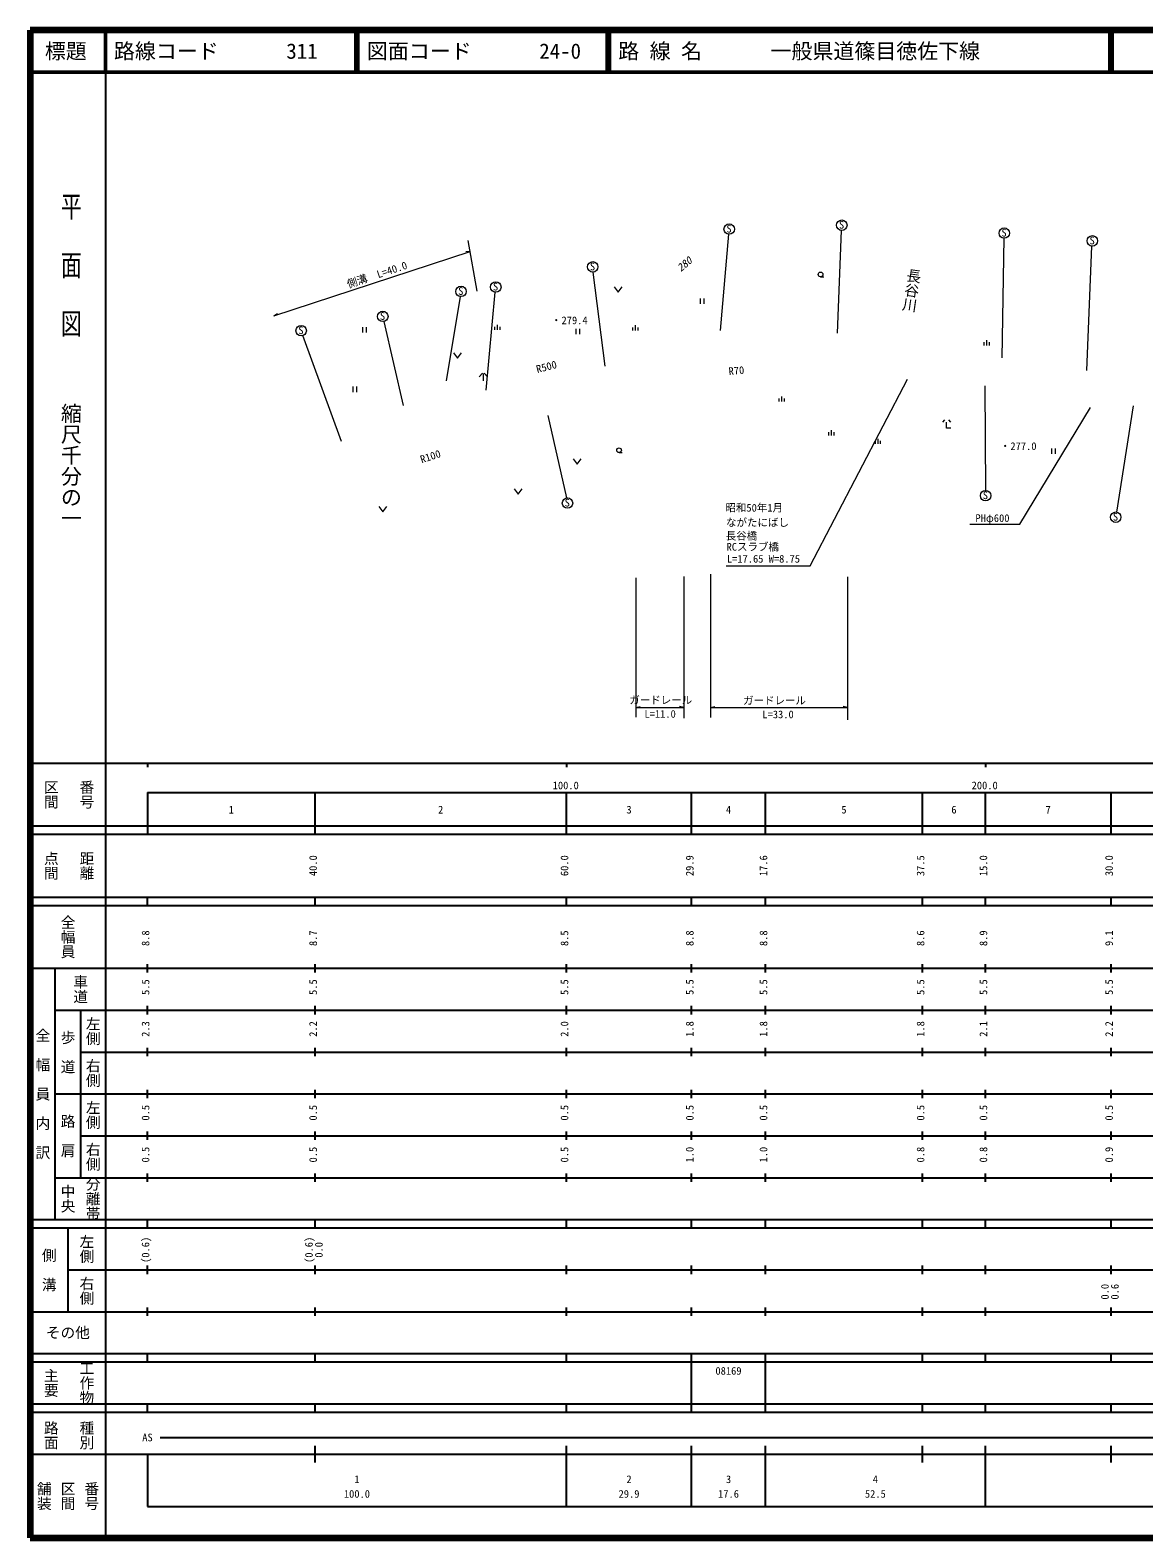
# Model space of a CAD drawing. Units: millimetres on the paper, with parts at other scales. Extents: x 40 to 680, y 20 to 380.
# Drawn here: x 40 to 305.8, y 20 to 380 of the extents above; entities that cross this region are included whole.
import ezdxf
from ezdxf.enums import TextEntityAlignment as Align

# ---------------------------------------------------------------- set-up
doc = ezdxf.new("R2010")
doc.units = ezdxf.units.MM
for name, color, linetype, lineweight in [('M-BGD', 7, 'Continuous', 13), ('M-STR-HTXT', 7, 'Continuous', 13), ('M-TTL', 2, 'Continuous', 140), ('M-TTL-BAND', 7, 'Continuous', 25), ('M-TTL-LINE', 7, 'Continuous', 50)]:
    doc.layers.add(name, color=color, linetype=linetype, lineweight=lineweight)
doc.layers.add('M-TTL-TXT', color=7, linetype='Continuous')
doc.styles.add('@ＭＳ ゴシック', font='')
doc.styles.add('ＭＳ ゴシック', font='')
doc.styles.get('@ＭＳ ゴシック').set_extended_font_data('@MS Gothic')
doc.styles.get('ＭＳ ゴシック').set_extended_font_data('MS Gothic')

msp = doc.modelspace()

# ---------------------------------------------------------------- linework, layer by layer
at = {"layer": 'M-BGD'}
for p, q in [((204.753, 308.314), (206.808, 331.251)), ((232.74, 307.61), (233.699, 332.174)), ((271.992, 301.738), (272.457, 330.296)), ((292.256, 298.706), (293.426, 328.438)), ((177.276, 299.741), (174.357, 322.226)), ((228.66, 321.104), (229.41, 321.104)), ((148.836, 294.072), (151.005, 317.427)), ((179.396, 318.718), (180.351, 317.444)), ((180.351, 317.444), (181.307, 318.718)), ((139.393, 296.305), (142.704, 316.372)), ((199.916, 315.947), (199.916, 314.647)), ((200.891, 314.647), (200.891, 315.947)), ((129.082, 290.412), (124.486, 310.446)), ((151.543, 308.41), (151.543, 309.66)), ((114.34, 281.801), (105.073, 307.054)), ((119.334, 309.107), (119.334, 307.807)), ((120.309, 307.807), (120.309, 309.107)), ((150.918, 308.41), (150.918, 309.16)), ((152.168, 308.41), (152.168, 309.16)), ((170.228, 308.696), (170.228, 307.396)), ((171.203, 307.396), (171.203, 308.696)), ((183.889, 308.273), (183.889, 309.023)), ((184.514, 308.273), (184.514, 309.523)), ((185.139, 308.273), (185.139, 309.023)), ((141.042, 302.939), (141.998, 301.665)), ((141.998, 301.665), (142.953, 302.939)), ((267.755, 304.716), (267.755, 305.466)), ((268.38, 304.716), (268.38, 305.966)), ((269.005, 304.716), (269.005, 305.466)), ((147.996, 298.069), (147.173, 297.246)), ((148.173, 296.246), (148.173, 297.996)), ((149.173, 297.246), (148.35, 298.069)), ((117.008, 294.878), (117.008, 293.578)), ((117.983, 293.578), (117.983, 294.878)), ((218.776, 291.308), (218.776, 292.058)), ((219.401, 291.308), (219.401, 292.558)), ((220.026, 291.308), (220.026, 292.058)), ((267.885, 295.085), (268.066, 270.1)), ((163.566, 288.006), (168.036, 268.305)), ((303.295, 290.284), (299.289, 264.942)), ((231.304, 283.236), (231.304, 284.486)), ((258.263, 286.936), (257.763, 286.436)), ((258.763, 284.936), (258.763, 286.436)), ((259.763, 284.936), (258.763, 284.936)), ((259.763, 286.436), (259.263, 286.936)), ((230.679, 283.236), (230.679, 283.986)), ((231.929, 283.236), (231.929, 283.986)), ((241.761, 281.184), (241.761, 281.934)), ((242.386, 281.184), (242.386, 282.434)), ((243.011, 281.184), (243.011, 281.934)), ((169.636, 277.629), (170.592, 276.355)), ((170.592, 276.355), (171.547, 277.629)), ((180.568, 279.123), (181.318, 279.123)), ((283.782, 280.102), (283.782, 278.802)), ((284.757, 278.802), (284.757, 280.102)), ((155.545, 270.514), (156.5, 269.24)), ((156.5, 269.24), (157.456, 270.514)), ((123.257, 266.273), (124.212, 264.999)), ((124.212, 264.999), (125.168, 266.273))]:
    msp.add_line(p, q, dxfattribs=at)
for centre, radius in [((206.863, 332.5), 1.25), ((233.741, 333.424), 1.25), ((272.514, 331.545), 1.25), ((293.549, 329.682), 1.25), ((174.285, 323.474), 1.25), ((228.66, 321.667), 0.562), ((142.849, 317.614), 1.25), ((151.149, 318.668), 1.25), ((124.167, 311.655), 1.25), ((104.688, 308.243), 1.25), ((180.568, 279.686), 0.562), ((268.066, 268.85), 1.25), ((168.264, 267.076), 1.25), ((299.125, 263.703), 1.25)]:
    msp.add_circle(centre, radius, dxfattribs=at)
at = {"layer": 'M-STR-HTXT'}
for p, q in [((146.721, 317.657), (144.588, 329.787)), ((98.201, 311.792), (145.047, 327.179)), ((145.047, 327.179), (144.019, 327.104)), ((98.201, 311.792), (99.073, 312.342)), ((184.573, 249.255), (184.573, 215.964)), ((196.011, 249.521), (196.011, 215.731)), ((202.393, 250.105), (202.393, 215.914)), ((235.1, 249.488), (235.1, 215.298)), ((184.573, 218.23), (185.573, 218.48)), ((184.573, 218.23), (196.011, 218.23)), ((196.011, 218.23), (195.011, 218.48)), ((202.393, 218.23), (203.393, 218.48)), ((202.393, 218.23), (235.1, 218.23)), ((235.1, 218.23), (234.1, 218.48))]:
    msp.add_line(p, q, dxfattribs=at)
for points in [[(206.163, 252.129), (226.15, 252.117), (249.449, 296.704)], [(264.274, 262.075), (276.228, 262.073), (293.116, 289.921)]]:
    msp.add_lwpolyline(points, dxfattribs=at)
at = {"layer": 'M-TTL'}
for p, q in [((40, 380), (40, 20)), ((680, 380), (40, 380)), ((40, 20), (680, 20))]:
    msp.add_line(p, q, dxfattribs=at)
at = {"layer": 'M-TTL-BAND'}
for p, q in [((58, 370), (58, 20)), ((40, 205), (579, 205)), ((68, 205), (68, 204)), ((168, 205), (168, 204)), ((268, 205), (268, 204)), ((68, 198), (579, 198)), ((68, 198), (68, 188)), ((108, 188), (108, 198)), ((168, 188), (168, 198)), ((197.9, 188), (197.9, 198)), ((215.5, 188), (215.5, 198)), ((253, 188), (253, 198)), ((268, 188), (268, 198)), ((298, 188), (298, 198)), ((40, 190), (579, 190)), ((40, 188), (579, 188)), ((40, 173), (579, 173)), ((68, 171), (68, 173)), ((108, 171), (108, 173)), ((168, 171), (168, 173)), ((197.9, 171), (197.9, 173)), ((215.5, 171), (215.5, 173)), ((253, 171), (253, 173)), ((268, 171), (268, 173)), ((298, 171), (298, 173)), ((40, 171), (579, 171)), ((40, 156), (579, 156)), ((46, 96), (46, 156)), ((68, 155), (68, 157)), ((108, 155), (108, 157)), ((168, 155), (168, 157)), ((197.9, 155), (197.9, 157)), ((215.5, 155), (215.5, 157)), ((253, 155), (253, 157)), ((268, 155), (268, 157)), ((298, 155), (298, 157)), ((46, 146), (579, 146)), ((52, 146), (52, 106)), ((68, 145), (68, 147)), ((108, 145), (108, 147)), ((168, 145), (168, 147)), ((197.9, 145), (197.9, 147)), ((215.5, 145), (215.5, 147)), ((253, 145), (253, 147)), ((268, 145), (268, 147)), ((298, 145), (298, 147)), ((68, 135), (68, 137)), ((108, 135), (108, 137)), ((168, 135), (168, 137)), ((197.9, 135), (197.9, 137)), ((215.5, 135), (215.5, 137)), ((253, 135), (253, 137)), ((268, 135), (268, 137)), ((298, 135), (298, 137)), ((52, 136), (579, 136)), ((46, 126), (579, 126)), ((68, 125), (68, 127)), ((108, 125), (108, 127)), ((168, 125), (168, 127)), ((197.9, 125), (197.9, 127)), ((215.5, 125), (215.5, 127)), ((253, 125), (253, 127)), ((268, 125), (268, 127)), ((298, 125), (298, 127)), ((52, 116), (579, 116)), ((68, 115), (68, 117)), ((108, 115), (108, 117)), ((168, 115), (168, 117)), ((197.9, 115), (197.9, 117)), ((215.5, 115), (215.5, 117)), ((253, 115), (253, 117)), ((268, 115), (268, 117)), ((298, 115), (298, 117)), ((46, 106), (579, 106)), ((68, 105), (68, 107)), ((108, 105), (108, 107)), ((168, 105), (168, 107)), ((197.9, 105), (197.9, 107)), ((215.5, 105), (215.5, 107)), ((253, 105), (253, 107)), ((268, 105), (268, 107)), ((298, 105), (298, 107)), ((40, 96), (579, 96)), ((40, 94), (579, 94)), ((49, 94), (49, 74)), ((68, 94), (68, 96)), ((108, 94), (108, 96)), ((168, 94), (168, 96)), ((197.9, 94), (197.9, 96)), ((215.5, 94), (215.5, 96)), ((253, 94), (253, 96)), ((268, 94), (268, 96)), ((298, 94), (298, 96)), ((49, 84), (579, 84)), ((68, 83), (68, 85)), ((108, 83), (108, 85)), ((168, 83), (168, 85)), ((197.9, 83), (197.9, 85)), ((215.5, 83), (215.5, 85)), ((253, 83), (253, 85)), ((268, 83), (268, 85)), ((298, 83), (298, 85)), ((40, 74), (579, 74)), ((68, 73), (68, 75)), ((108, 73), (108, 75)), ((168, 73), (168, 75)), ((197.9, 73), (197.9, 75)), ((215.5, 73), (215.5, 75)), ((253, 73), (253, 75)), ((268, 73), (268, 75)), ((298, 73), (298, 75)), ((40, 64), (579, 64)), ((40, 62), (579, 62)), ((68, 62), (68, 64)), ((108, 62), (108, 64)), ((168, 62), (168, 64)), ((197.9, 62), (197.9, 64)), ((197.9, 52), (197.9, 62)), ((215.5, 62), (215.5, 64)), ((215.5, 52), (215.5, 62)), ((253, 62), (253, 64)), ((268, 62), (268, 64)), ((298, 62), (298, 64)), ((40, 52), (579, 52)), ((68, 50), (68, 52)), ((108, 50), (108, 52)), ((168, 50), (168, 52)), ((197.9, 50), (197.9, 52)), ((215.5, 50), (215.5, 52)), ((253, 50), (253, 52)), ((268, 50), (268, 52)), ((298, 50), (298, 52)), ((40, 50), (579, 50)), ((71, 44), (512, 44)), ((40, 40), (579, 40)), ((68, 40), (68, 27.5)), ((108, 38), (108, 42)), ((168, 27.5), (168, 42)), ((197.9, 27.5), (197.9, 42)), ((215.5, 27.5), (215.5, 42)), ((253, 38), (253, 42)), ((268, 27.5), (268, 42)), ((298, 38), (298, 42)), ((68, 27.5), (579, 27.5))]:
    msp.add_line(p, q, dxfattribs=at)
at = {"layer": 'M-TTL-LINE'}
for p, q in [((58, 380), (58, 370)), ((117.75, 380), (117.75, 370)), ((118.25, 380), (118.25, 370)), ((177.75, 380), (177.75, 370)), ((178.25, 380), (178.25, 370)), ((297.75, 380), (297.75, 370)), ((298.25, 380), (298.25, 370)), ((40, 370), (680, 370))]:
    msp.add_line(p, q, dxfattribs=at)

# ---------------------------------------------------------------- texts
at = {"layer": 'M-BGD', "style": 'ＭＳ ゴシック'}
for p in [(206.185, 331.126), (233.063, 332.05), (271.835, 330.171), (292.871, 328.308), (173.607, 322.101), (142.17, 316.24), (150.471, 317.295), (123.488, 310.281), (104.009, 306.869), (167.585, 265.703), (267.387, 267.476), (298.446, 262.329)]:
    msp.add_text('S', height=1.833, dxfattribs=at).set_placement(p, align=Align.BOTTOM_LEFT)
at = {"layer": 'M-BGD', "style": 'ＭＳ ゴシック', "oblique": 15}
msp.add_text('280', height=1.833, rotation=40.351, dxfattribs=at).set_placement((196.167, 324.121), align=Align.MIDDLE_CENTER)
at = {"layer": 'M-BGD'}
for s, height, rotation, style, p in [('長谷川', 2.566, 261.808, '@ＭＳ ゴシック', (250.409, 317.861)), ('R500', 1.833, 14.459, 'ＭＳ ゴシック', (163.242, 299.633)), ('R70', 1.833, 5.295, 'ＭＳ ゴシック', (208.585, 298.708)), ('R100', 1.833, 18.348, 'ＭＳ ゴシック', (135.538, 278.207))]:
    msp.add_text(s, height=height, rotation=rotation, dxfattribs=dict(at, style=style)).set_placement(p, align=Align.MIDDLE_CENTER)
at = {"layer": 'M-BGD', "style": 'ＭＳ ゴシック'}
for s, p in [('・279.4', (168.697, 310.708)), ('・277.0', (275.851, 280.67))]:
    msp.add_text(s, height=1.833, dxfattribs=at).set_placement(p, align=Align.MIDDLE_CENTER)
at = {"layer": 'M-STR-HTXT', "style": 'ＭＳ ゴシック'}
msp.add_text('側溝\u3000L=40.0', height=1.833, rotation=18.183, dxfattribs=at).set_placement((116.131, 317.894), align=Align.BOTTOM_LEFT)
for s, p in [('昭和50年1月', (205.967, 264.487)), ('ながたにばし', (206.1, 260.977)), ('RCスラブ橋', (206.231, 255.168)), ('ガードレール', (183.022, 218.572)), ('ガードレール', (210.172, 218.467)), ('L=11.0', (186.635, 215.266)), ('L=33.0', (214.779, 215.154))]:
    msp.add_text(s, height=1.833, dxfattribs=at).set_placement(p, align=Align.BOTTOM_LEFT)
for s, p in [('PHφ600', (269.702, 263.485)), ('長谷橋', (209.78, 259.245)), ('L=17.65 W=8.75', (215.036, 253.773))]:
    msp.add_text(s, height=1.833, dxfattribs=at).set_placement(p, align=Align.MIDDLE_CENTER)
at = {"layer": 'M-TTL-BAND', "style": '@ＭＳ ゴシック', "width": 1.4}
msp.add_text('平  面  図', height=3.666, rotation=270, dxfattribs=at).set_placement((49.777, 306.475), align=Align.MIDDLE_RIGHT)
at = {"layer": 'M-TTL-BAND', "style": '@ＭＳ ゴシック'}
msp.add_text('縮尺千分の一', height=3.666, rotation=270, dxfattribs=at).set_placement((49.777, 261.03), align=Align.MIDDLE_RIGHT)
for s, p in [('区間', (45, 197.5)), ('番号', (53.5, 197.5)), ('点間', (45, 180.5)), ('距離', (53.5, 180.5)), ('全幅員', (49, 163.5)), ('車道', (52, 151)), ('左側', (55, 141)), ('全\u3000幅\u3000員\u3000内\u3000訳', (43, 126)), ('歩\u3000道', (49, 136)), ('右側', (55, 131)), ('左側', (55, 121)), ('路\u3000肩', (49, 116)), ('右側', (55, 111)), ('分離帯', (55, 101)), ('中央', (49, 101)), ('左側', (53.5, 89)), ('側\u3000溝', (44.5, 84)), ('右側', (53.5, 79)), ('工作物', (53.5, 57)), ('主要', (45, 57)), ('路面', (45, 44.5)), ('種別', (53.5, 44.5)), ('舗装', (43.333, 30)), ('区間', (49, 30)), ('番号', (54.667, 30))]:
    msp.add_text(s, height=2.566, rotation=270, dxfattribs=at).set_placement(p, align=Align.MIDDLE_CENTER)
at = {"layer": 'M-TTL-BAND', "style": 'ＭＳ ゴシック'}
for s, p in [('100.0', (167.844, 198.195)), ('200.0', (267.844, 198.195)), ('1', (88, 192.405)), ('2', (138, 192.405)), ('3', (182.95, 192.405)), ('4', (206.7, 192.405)), ('5', (234.25, 192.405)), ('6', (260.5, 192.405)), ('7', (283, 192.405)), ('AS', (68, 42.5)), ('1', (118, 32.523)), ('2', (182.95, 32.523)), ('3', (206.7, 32.523)), ('4', (241.75, 32.523)), ('100.0', (118, 29.033)), ('29.9', (182.95, 29.033)), ('17.6', (206.7, 29.033)), ('52.5', (241.75, 29.033))]:
    msp.add_text(s, height=1.833, dxfattribs=at).set_placement(p, align=Align.BOTTOM_CENTER)
for s, p in [('40.0', (109, 180.5)), ('60.0', (169, 180.5)), ('29.9', (198.9, 180.5)), ('17.6', (216.5, 180.5)), ('37.5', (254, 180.5)), ('15.0', (269, 180.5)), ('30.0', (299, 180.5)), ('8.8', (69, 163.174)), ('8.7', (109, 163.174)), ('8.5', (169, 163.174)), ('8.8', (198.9, 163.174)), ('8.8', (216.5, 163.174)), ('8.6', (254, 163.174)), ('8.9', (269, 163.174)), ('9.1', (299, 163.174)), ('5.5', (69, 151.5)), ('5.5', (109, 151.5)), ('5.5', (169, 151.5)), ('5.5', (198.9, 151.5)), ('5.5', (216.5, 151.5)), ('5.5', (254, 151.5)), ('5.5', (269, 151.5)), ('5.5', (299, 151.5)), ('2.3', (69, 141.5)), ('2.2', (109, 141.5)), ('2.0', (169, 141.5)), ('1.8', (198.9, 141.5)), ('1.8', (216.5, 141.5)), ('1.8', (254, 141.5)), ('2.1', (269, 141.5)), ('2.2', (299, 141.5)), ('0.5', (69, 121.5)), ('0.5', (109, 121.5)), ('0.5', (169, 121.5)), ('0.5', (198.9, 121.5)), ('0.5', (216.5, 121.5)), ('0.5', (254, 121.5)), ('0.5', (269, 121.5)), ('0.5', (299, 121.5)), ('0.5', (69, 111.5)), ('0.5', (109, 111.5)), ('0.5', (169, 111.5)), ('1.0', (198.9, 111.5)), ('1.0', (216.5, 111.5)), ('0.8', (254, 111.5)), ('0.8', (269, 111.5)), ('0.9', (299, 111.5)), ('(0.6)', (69, 88.764)), ('(0.6)', (108, 88.764)), ('0.0', (110.37, 88.764)), ('0.0', (298, 78.764)), ('0.6', (300.37, 78.764))]:
    msp.add_text(s, height=1.833, rotation=90, dxfattribs=at).set_placement(p, align=Align.BOTTOM_CENTER)
msp.add_text('その他', height=2.566, dxfattribs=at).set_placement((49, 69), align=Align.MIDDLE_CENTER)
msp.add_text('08169', height=1.833, dxfattribs=at).set_placement((203.575, 58.405), align=Align.BOTTOM_LEFT)
at = {"layer": 'M-TTL-TXT', "style": 'ＭＳ ゴシック'}
msp.add_text('標題', height=3.666, dxfattribs=at).set_placement((48.5, 375), align=Align.MIDDLE_CENTER)
for s, p in [('路線コード', (60, 375)), ('311', (101.142, 375)), ('図面コード', (120.38, 375)), ('24-0', (161.521, 375)), ('路 線 名', (180.38, 375)), ('一般県道篠目徳佐下線', (216.734, 375))]:
    msp.add_text(s, height=3.666, dxfattribs=at).set_placement(p, align=Align.MIDDLE_LEFT)

doc.saveas('drawing.dxf')
